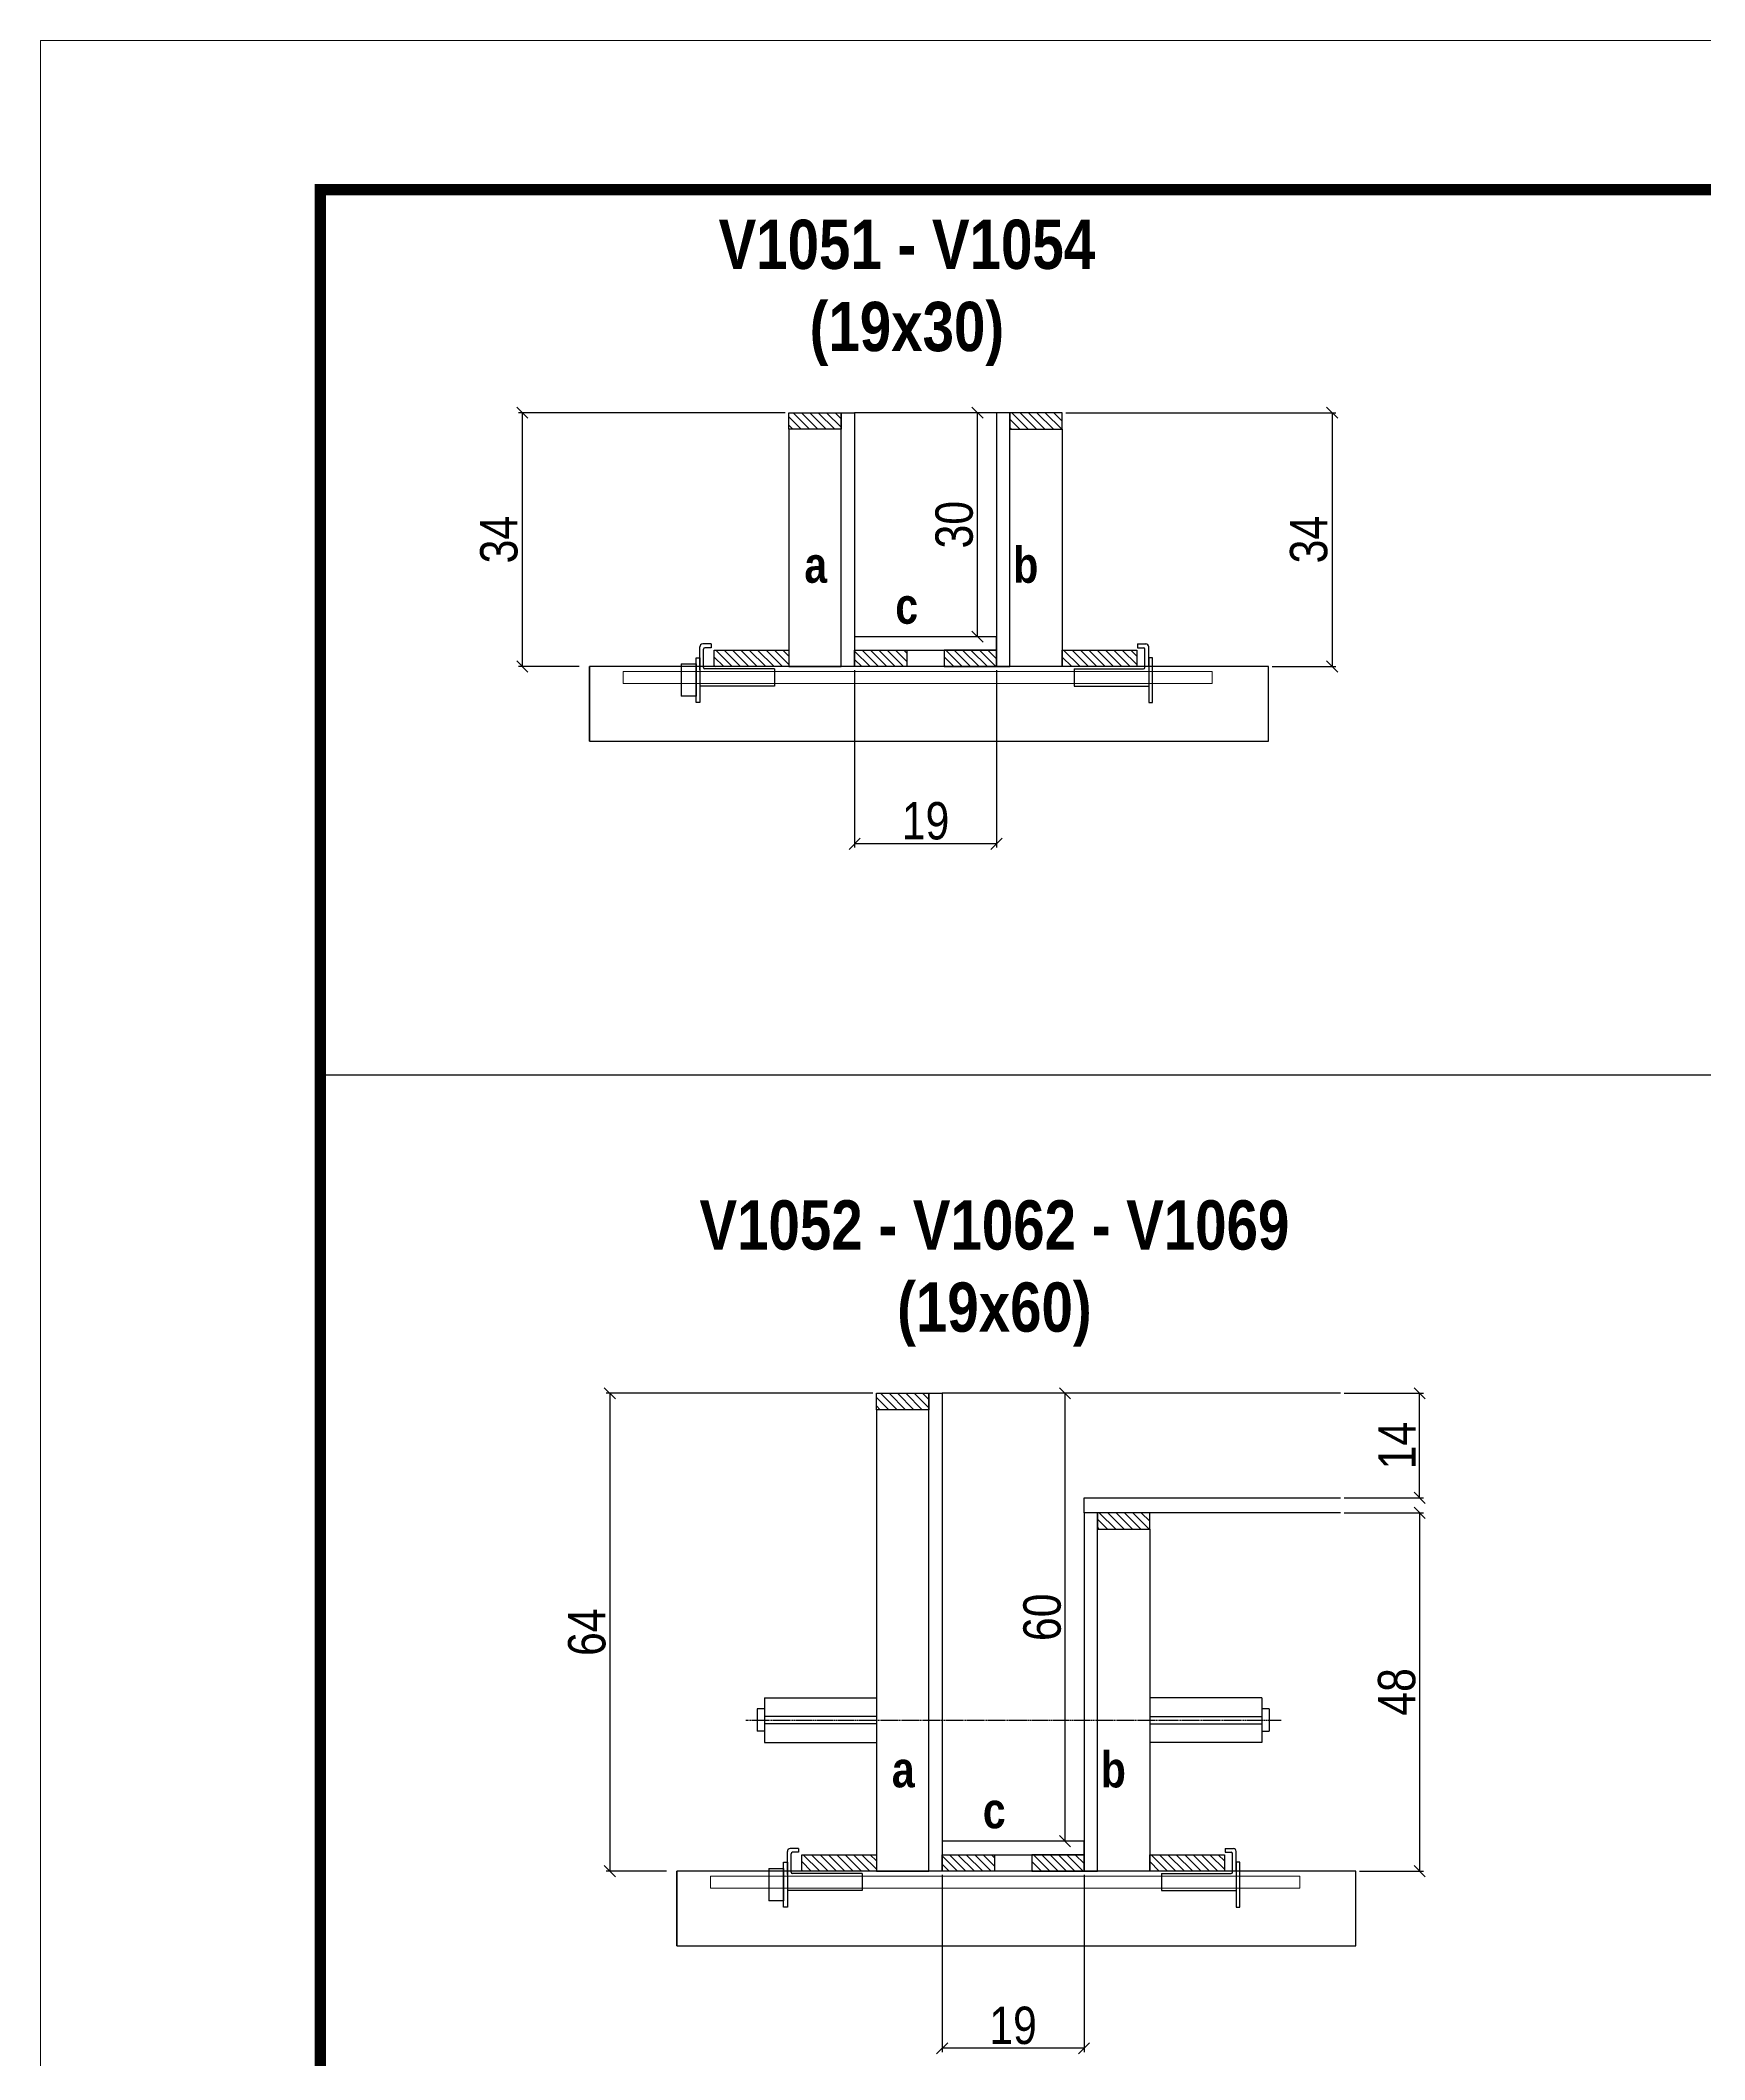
# Model space of a CAD drawing. Extents: x 3309 to 9563, y -2522 to 14608.
# Drawn here: x 3309 to 3755, y 6027 to 6568 of the extents above; entities that cross this region are included whole.
import ezdxf

# ---------------------------------------------------------------- set-up
doc = ezdxf.new("R2010")
doc.units = 0
doc.linetypes.add('DASHED', pattern=[0.75, 0.5, -0.25])
doc.linetypes.add('HIDDEN', pattern=[0.375, 0.25, -0.125])
for name, color, linetype in [('barrote', 251, 'Continuous'), ('COTA', 241, 'Continuous'), ('detalhes', 4, 'Continuous'), ('NOMENCLATURA', 7, 'Continuous'), ('Painéis', 200, 'Continuous'), ('presilha', 1, 'Continuous'), ('SARR_2.2x10', 60, 'Continuous'), ('SARR_2.2x7', 40, 'Continuous'), ('SARR_3.5x7', 81, 'Continuous'), ('TENSOR', 3, 'Continuous')]:
    doc.layers.add(name, color=color, linetype=linetype)
for name, color, linetype, lineweight in [('CONCRETO', 251, 'Continuous', 25), ('Folhas', 255, 'Continuous', 9), ('SARRAFO DE PRESSAO', 251, 'DASHED', 9), ('SCO-___-LAJ', 2, 'Continuous', 0)]:
    doc.layers.add(name, color=color, linetype=linetype, lineweight=lineweight)
doc.styles.add('COTA TECNICA 2X', font='techl___.ttf', dxfattribs={"height": 10})
doc.styles.add('TECNICA', font='techb___.ttf', dxfattribs={"height": 10})
doc.dimstyles.new('SECAO', dxfattribs={"dimscale": 0.333333, "dimtxt": 5, "dimasz": 9, "dimexe": 3, "dimexo": 3, "dimgap": 3, "dimtad": 1, "dimdec": 1, "dimlfac": 0.5, "dimzin": 12, "dimdsep": 46, "dimtxsty": 'COTA TECNICA 2X', "dimblk1": 'OBLIQUE', "dimblk2": 'OBLIQUE', "dimsah": 1, "dimcen": 0.9, "dimclrd": 4, "dimclre": 4, "dimclrt": 240, "dimadec": 1, "dimazin": 3, "dimtfac": 1, "dimtdec": 1, "dimtmove": 0, "dimatfit": 3, "dimfxl": 1, "dimtolj": 1, "dimtzin": 12, "dimarcsym": 0})
pattern_1 = [(135, (36763.051, -117112.0674), (-1.122532015, -1.122532015), [])]
pattern_2 = [(135, (36786.496, -117434.7549), (-1.122532015, -1.122532015), [])]

# ---------------------------------------------------------------- blocks, each defined once
blk = doc.blocks.new('9999999999')
at = {"layer": 'Folhas'}
blk.add_lwpolyline([(98138.98, 34190.21), (99623.98, 34190.21), (99623.98, 35240.21), (98138.98, 35240.21)], close=True, dxfattribs=at)
at = {"layer": 'Folhas', "color": 30, "const_width": 3}
blk.add_lwpolyline([(98213.98, 34230.21), (99583.98, 34230.21), (99583.98, 35200.21), (98213.98, 35200.21)], close=True, dxfattribs=at)
blk = doc.blocks.new('_Oblique')
at = {"color": 0, "linetype": 'ByBlock', "lineweight": -2}
blk.add_line((-0.5, -0.5), (0.5, 0.5), dxfattribs=at)
blk = doc.blocks.new('*D1010')
at = {"layer": 'COTA', "color": 4, "lineweight": -2, "transparency": 16777216}
for p, q in [((3527.51, 6399.1), (3527.51, 6351.63)), ((3565.51, 6399.1), (3565.51, 6351.63)), ((3565.51, 6352.63), (3527.51, 6352.63))]:
    blk.add_line(p, q, dxfattribs=at)
at = {"layer": 'Defpoints', "color": 0, "transparency": 16777216}
for p in [(3527.51, 6400.1), (3565.51, 6400.1), (3527.51, 6352.63)]:
    blk.add_point(p, dxfattribs=at)
at = {"layer": 'COTA', "color": 4, "lineweight": -2, "transparency": 16777216, "xscale": 3, "yscale": 3, "zscale": 3, "rotation": 180}
blk.add_blockref('_Oblique', (3527.51, 6352.63), dxfattribs=at)
at = {"layer": 'COTA', "color": 4, "lineweight": -2, "transparency": 16777216, "xscale": 3, "yscale": 3, "zscale": 3}
blk.add_blockref('_Oblique', (3565.51, 6352.63), dxfattribs=at)
at = {"layer": 'COTA', "color": 240, "transparency": 16777216, "insert": (3546.51, 6358.72), "char_height": 10, "attachment_point": 5, "style": 'COTA TECNICA 2X'}
blk.add_mtext('\\A1;19', dxfattribs=at)
blk = doc.blocks.new('PRESILHA METÁLICA 1')
at = {"layer": 'presilha'}
for p, q in [((7.5, 10.64), (7.5, 19.86)), ((12, 21), (8.64, 21)), ((9, 11.57), (9, 18.93)), ((12, 19.5), (9.57, 19.5)), ((12, 21), (12, 19.5)), ((0, 13), (6, 13)), ((0, 13), (0, 0)), ((6, 15.5), (7.5, 15.5)), ((6, -2.5), (6, 15.5)), ((6, 13), (6, 0)), ((7.5, 15.5), (7.5, -2.5)), ((37.5, 11), (9.57, 11)), ((37.5, 11), (37.5, 4.1)), ((6, 0), (0, 0)), ((37.5, 4.1), (7.5, 4.1)), ((7.5, -2.5), (6, -2.5))]:
    blk.add_line(p, q, dxfattribs=at)
for centre, radius, start, end in [((8.64, 19.86), 1.14, 90, 180), ((9.57, 18.93), 0.57, 90, 180), ((9.57, 11.57), 0.57, 180, 270)]:
    blk.add_arc(centre, radius, start, end, dxfattribs=at)
blk = doc.blocks.new('PRESILHA METÁLICA 2')
at = {"layer": 'presilha'}
for p, q in [((-5.25, 23.5), (-5.25, 22)), ((-5.25, 23.5), (-1.89, 23.5)), ((-5.25, 22), (-2.82, 22)), ((-2.25, 14.07), (-2.25, 21.43)), ((-0.75, 14.64), (-0.75, 22.36)), ((0.75, 18), (-0.75, 18)), ((-0.75, 18), (-0.75, 0)), ((0.75, 0), (0.75, 18)), ((-30.75, 13.5), (-30.75, 6.6)), ((-30.75, 13.5), (-2.82, 13.5)), ((-30.75, 6.6), (-0.75, 6.6)), ((-0.75, 0), (0.75, 0))]:
    blk.add_line(p, q, dxfattribs=at)
for centre, radius, start, end in [((-2.82, 21.43), 0.57, 0, 90), ((-1.89, 22.36), 1.14, 0, 90), ((-2.82, 14.07), 0.57, 270, 0)]:
    blk.add_arc(centre, radius, start, end, dxfattribs=at)
blk = doc.blocks.new('*D1011')
at = {"layer": 'COTA', "color": 4, "lineweight": -2, "transparency": 16777216}
for p, q in [((3508.91, 6468.1), (3437.47, 6468.1)), ((3438.47, 6468.1), (3438.47, 6400.1)), ((3453.7, 6400.1), (3437.47, 6400.1))]:
    blk.add_line(p, q, dxfattribs=at)
at = {"layer": 'Defpoints', "color": 0, "transparency": 16777216}
for p in [(3509.91, 6468.1), (3438.47, 6400.1), (3454.7, 6400.1)]:
    blk.add_point(p, dxfattribs=at)
at = {"layer": 'COTA', "color": 4, "lineweight": -2, "transparency": 16777216, "xscale": 3, "yscale": 3, "zscale": 3}
for p, rotation in [((3438.47, 6468.1), 90), ((3438.47, 6400.1), 270)]:
    blk.add_blockref('_Oblique', p, dxfattribs=dict(at, rotation=rotation))
at = {"layer": 'COTA', "color": 240, "transparency": 16777216, "insert": (3432.25, 6434.1), "char_height": 10, "attachment_point": 5, "rotation": 90, "style": 'COTA TECNICA 2X'}
blk.add_mtext('\\A1;34', dxfattribs=at)
blk = doc.blocks.new('*D1012')
at = {"layer": 'COTA', "color": 4, "lineweight": -2, "transparency": 16777216}
for p, q in [((3584.11, 6468.1), (3656.43, 6468.1)), ((3655.43, 6468.1), (3655.43, 6400.1)), ((3639.33, 6400.1), (3656.43, 6400.1))]:
    blk.add_line(p, q, dxfattribs=at)
at = {"layer": 'Defpoints', "color": 0, "transparency": 16777216}
for p in [(3583.11, 6468.1), (3638.33, 6400.1), (3655.43, 6400.1)]:
    blk.add_point(p, dxfattribs=at)
at = {"layer": 'COTA', "color": 4, "lineweight": -2, "transparency": 16777216, "xscale": 3, "yscale": 3, "zscale": 3}
for p, rotation in [((3655.43, 6468.1), 90), ((3655.43, 6400.1), 270)]:
    blk.add_blockref('_Oblique', p, dxfattribs=dict(at, rotation=rotation))
at = {"layer": 'COTA', "color": 240, "transparency": 16777216, "insert": (3649.21, 6434.1), "char_height": 10, "attachment_point": 5, "rotation": 90, "style": 'COTA TECNICA 2X'}
blk.add_mtext('\\A1;34', dxfattribs=at)
blk = doc.blocks.new('*D1013')
at = {"layer": 'COTA', "color": 4, "lineweight": -2, "transparency": 16777216}
for p, q in [((3564.51, 6468.1), (3559.44, 6468.1)), ((3560.44, 6408.1), (3560.44, 6468.1)), ((3564.51, 6408.1), (3559.44, 6408.1))]:
    blk.add_line(p, q, dxfattribs=at)
at = {"layer": 'Defpoints', "color": 0, "transparency": 16777216}
for p in [(3560.44, 6468.1), (3565.51, 6468.1), (3565.51, 6408.1)]:
    blk.add_point(p, dxfattribs=at)
at = {"layer": 'COTA', "color": 4, "lineweight": -2, "transparency": 16777216, "xscale": 3, "yscale": 3, "zscale": 3}
for p, rotation in [((3560.44, 6468.1), 90), ((3560.44, 6408.1), 270)]:
    blk.add_blockref('_Oblique', p, dxfattribs=dict(at, rotation=rotation))
at = {"layer": 'COTA', "color": 240, "transparency": 16777216, "insert": (3554.22, 6438.1), "char_height": 10, "attachment_point": 5, "rotation": 90, "style": 'COTA TECNICA 2X'}
blk.add_mtext('\\A1;30', dxfattribs=at)
blk = doc.blocks.new('*D1034')
at = {"layer": 'COTA', "color": 4, "lineweight": -2, "transparency": 16777216}
for p, q in [((3550.96, 6076.41), (3550.96, 6028.94)), ((3588.96, 6076.41), (3588.96, 6028.94)), ((3588.96, 6029.94), (3550.96, 6029.94))]:
    blk.add_line(p, q, dxfattribs=at)
at = {"layer": 'Defpoints', "color": 0, "transparency": 16777216}
for p in [(3550.96, 6077.41), (3588.96, 6077.41), (3550.96, 6029.94)]:
    blk.add_point(p, dxfattribs=at)
at = {"layer": 'COTA', "color": 4, "lineweight": -2, "transparency": 16777216, "xscale": 3, "yscale": 3, "zscale": 3, "rotation": 180}
blk.add_blockref('_Oblique', (3550.96, 6029.94), dxfattribs=at)
at = {"layer": 'COTA', "color": 4, "lineweight": -2, "transparency": 16777216, "xscale": 3, "yscale": 3, "zscale": 3}
blk.add_blockref('_Oblique', (3588.96, 6029.94), dxfattribs=at)
at = {"layer": 'COTA', "color": 240, "transparency": 16777216, "insert": (3569.96, 6036.03), "char_height": 10, "attachment_point": 5, "style": 'COTA TECNICA 2X'}
blk.add_mtext('\\A1;19', dxfattribs=at)
blk = doc.blocks.new('*D1035')
at = {"layer": 'COTA', "color": 4, "lineweight": -2, "transparency": 16777216}
for p, q in [((3532.36, 6205.41), (3460.91, 6205.41)), ((3461.91, 6205.41), (3461.91, 6077.41)), ((3477.14, 6077.41), (3460.91, 6077.41))]:
    blk.add_line(p, q, dxfattribs=at)
at = {"layer": 'Defpoints', "color": 0, "transparency": 16777216}
for p in [(3533.36, 6205.41), (3461.91, 6077.41), (3478.14, 6077.41)]:
    blk.add_point(p, dxfattribs=at)
at = {"layer": 'COTA', "color": 4, "lineweight": -2, "transparency": 16777216, "xscale": 3, "yscale": 3, "zscale": 3}
for p, rotation in [((3461.91, 6205.41), 90), ((3461.91, 6077.41), 270)]:
    blk.add_blockref('_Oblique', p, dxfattribs=dict(at, rotation=rotation))
at = {"layer": 'COTA', "color": 240, "transparency": 16777216, "insert": (3455.81, 6141.41), "char_height": 10, "attachment_point": 5, "rotation": 90, "style": 'COTA TECNICA 2X'}
blk.add_mtext('\\A1;64', dxfattribs=at)
blk = doc.blocks.new('*D1036')
at = {"layer": 'COTA', "color": 4, "lineweight": -2, "transparency": 16777216}
for p, q in [((3658.66, 6173.41), (3679.88, 6173.41)), ((3678.88, 6173.41), (3678.88, 6077.41)), ((3662.77, 6077.41), (3679.88, 6077.41))]:
    blk.add_line(p, q, dxfattribs=at)
at = {"layer": 'Defpoints', "color": 0, "transparency": 16777216}
for p in [(3657.66, 6173.41), (3661.77, 6077.41), (3678.88, 6077.41)]:
    blk.add_point(p, dxfattribs=at)
at = {"layer": 'COTA', "color": 4, "lineweight": -2, "transparency": 16777216, "xscale": 3, "yscale": 3, "zscale": 3}
for p, rotation in [((3678.88, 6173.41), 90), ((3678.88, 6077.41), 270)]:
    blk.add_blockref('_Oblique', p, dxfattribs=dict(at, rotation=rotation))
at = {"layer": 'COTA', "color": 240, "transparency": 16777216, "insert": (3672.78, 6125.41), "char_height": 10, "attachment_point": 5, "rotation": 90, "style": 'COTA TECNICA 2X'}
blk.add_mtext('\\A1;48', dxfattribs=at)
blk = doc.blocks.new('*D1037')
at = {"layer": 'COTA', "color": 4, "lineweight": -2, "transparency": 16777216}
for p, q in [((3587.96, 6205.41), (3582.88, 6205.41)), ((3583.88, 6085.41), (3583.88, 6205.41)), ((3587.96, 6085.41), (3582.88, 6085.41))]:
    blk.add_line(p, q, dxfattribs=at)
at = {"layer": 'Defpoints', "color": 0, "transparency": 16777216}
for p in [(3583.88, 6205.41), (3588.96, 6205.41), (3588.96, 6085.41)]:
    blk.add_point(p, dxfattribs=at)
at = {"layer": 'COTA', "color": 4, "lineweight": -2, "transparency": 16777216, "xscale": 3, "yscale": 3, "zscale": 3}
for p, rotation in [((3583.88, 6205.41), 90), ((3583.88, 6085.41), 270)]:
    blk.add_blockref('_Oblique', p, dxfattribs=dict(at, rotation=rotation))
at = {"layer": 'COTA', "color": 240, "transparency": 16777216, "insert": (3577.78, 6145.41), "char_height": 10, "attachment_point": 5, "rotation": 90, "style": 'COTA TECNICA 2X'}
blk.add_mtext('\\A1;60', dxfattribs=at)
blk = doc.blocks.new('*D1038')
at = {"layer": 'COTA', "color": 4, "lineweight": -2, "transparency": 16777216}
for p, q in [((3658.66, 6205.41), (3679.88, 6205.41)), ((3678.88, 6177.41), (3678.88, 6205.41)), ((3658.66, 6177.41), (3679.88, 6177.41))]:
    blk.add_line(p, q, dxfattribs=at)
at = {"layer": 'Defpoints', "color": 0, "transparency": 16777216}
for p in [(3657.66, 6205.41), (3678.88, 6205.41), (3657.66, 6177.41)]:
    blk.add_point(p, dxfattribs=at)
at = {"layer": 'COTA', "color": 4, "lineweight": -2, "transparency": 16777216, "xscale": 3, "yscale": 3, "zscale": 3}
for p, rotation in [((3678.88, 6205.41), 90), ((3678.88, 6177.41), 270)]:
    blk.add_blockref('_Oblique', p, dxfattribs=dict(at, rotation=rotation))
at = {"layer": 'COTA', "color": 240, "transparency": 16777216, "insert": (3672.8, 6191.41), "char_height": 10, "attachment_point": 5, "rotation": 90, "style": 'COTA TECNICA 2X'}
blk.add_mtext('\\A1;14', dxfattribs=at)

msp = doc.modelspace()

# ---------------------------------------------------------------- hatches: boundary and pattern name
at = {"layer": 'SARR_2.2x10'}
h = msp.add_hatch(dxfattribs=at)
h.set_pattern_fill('ANSI31', color=256, scale=0.5, angle=90)
h.set_pattern_definition([(135, (36683.451, -117112.0674), (-1.122532015, -1.122532015), [])])
h.paths.add_polyline_path([(3489.91, 6404.5), (3489.91, 6400.1), (3509.91, 6400.1), (3509.91, 6404.5)])
h = msp.add_hatch(dxfattribs=at)
h.set_pattern_fill('ANSI31', color=256, scale=0.5, angle=90)
h.set_pattern_definition([(135, (36776.651, -117112.0674), (-1.122532015, -1.122532015), [])])
h.paths.add_polyline_path([(3583.11, 6404.5), (3583.11, 6400.1), (3603.11, 6400.1), (3603.11, 6404.5)])
h = msp.add_hatch(dxfattribs=at)
h.set_pattern_fill('ANSI31', color=256, scale=0.5, angle=90)
h.set_pattern_definition([(135, (36706.896, -117434.7549), (-1.122532015, -1.122532015), [])])
h.paths.add_polyline_path([(3513.36, 6081.81), (3513.36, 6077.41), (3533.36, 6077.41), (3533.36, 6081.81)])
h = msp.add_hatch(dxfattribs=at)
h.set_pattern_fill('ANSI31', color=256, scale=0.5, angle=90)
h.set_pattern_definition([(135, (36800.096, -117434.7549), (-1.122532015, -1.122532015), [])])
h.paths.add_polyline_path([(3606.56, 6081.81), (3606.56, 6077.41), (3626.56, 6077.41), (3626.56, 6081.81)])
at = {"layer": 'SARR_2.2x7'}
h = msp.add_hatch(dxfattribs=at)
h.set_pattern_fill('ANSI31', color=256, scale=0.5, angle=90)
h.set_pattern_definition([(135, (36697.451, -117048.4674), (-1.122532015, -1.122532015), [])])
h.paths.add_polyline_path([(3523.91, 6468.1), (3523.91, 6463.7), (3509.91, 6463.7), (3509.91, 6468.1)])
h = msp.add_hatch(dxfattribs=at)
h.set_pattern_fill('ANSI31', color=256, scale=0.5, angle=90)
h.set_pattern_definition([(135, (36677.451, -117048.4674), (-1.122532015, -1.122532015), [])])
h.paths.add_polyline_path([(3569.11, 6468.1), (3569.11, 6463.7), (3583.11, 6463.7), (3583.11, 6468.1)])
h = msp.add_hatch(dxfattribs=at)
h.set_pattern_fill('ANSI31', color=256, scale=0.5, angle=90)
h.set_pattern_definition(pattern_1)
h.paths.add_polyline_path([(3541.51, 6400.1), (3541.51, 6404.5), (3527.51, 6404.5), (3527.51, 6400.1)])
h = msp.add_hatch(dxfattribs=at)
h.set_pattern_fill('ANSI31', color=256, scale=0.5, angle=90)
h.set_pattern_definition(pattern_1)
h.paths.add_polyline_path([(3551.51, 6404.5), (3551.51, 6400.1), (3565.51, 6400.1), (3565.51, 6404.5)])
h = msp.add_hatch(dxfattribs=at)
h.set_pattern_fill('ANSI31', color=256, scale=0.5, angle=90)
h.set_pattern_definition([(135, (36720.896, -117311.1549), (-1.122532015, -1.122532015), [])])
h.paths.add_polyline_path([(3547.36, 6205.41), (3547.36, 6201.01), (3533.36, 6201.01), (3533.36, 6205.41)])
h = msp.add_hatch(dxfattribs=at)
h.set_pattern_fill('ANSI31', color=256, scale=0.5, angle=90)
h.set_pattern_definition([(135, (36700.896, -117343.1549), (-1.122532015, -1.122532015), [])])
h.paths.add_polyline_path([(3592.56, 6173.41), (3592.56, 6169.01), (3606.56, 6169.01), (3606.56, 6173.41)])
h = msp.add_hatch(dxfattribs=at)
h.set_pattern_fill('ANSI31', color=256, scale=0.5, angle=90)
h.set_pattern_definition(pattern_2)
h.paths.add_polyline_path([(3564.96, 6077.41), (3564.96, 6081.81), (3550.96, 6081.81), (3550.96, 6077.41)])
h = msp.add_hatch(dxfattribs=at)
h.set_pattern_fill('ANSI31', color=256, scale=0.5, angle=90)
h.set_pattern_definition(pattern_2)
h.paths.add_polyline_path([(3574.96, 6081.81), (3574.96, 6077.41), (3588.96, 6077.41), (3588.96, 6081.81)])

# ---------------------------------------------------------------- linework, layer by layer
at = {"ltscale": 3}
for p, q in [((3503.36, 6123.87), (3503.36, 6111.87)), ((3503.36, 6123.87), (3533.36, 6123.87)), ((3636.56, 6123.87), (3606.56, 6123.87)), ((3636.56, 6123.87), (3636.56, 6111.87)), ((3501.36, 6120.87), (3501.36, 6114.87)), ((3503.36, 6120.87), (3501.36, 6120.87)), ((3533.36, 6118.87), (3503.36, 6118.87)), ((3606.56, 6118.87), (3636.56, 6118.87)), ((3638.56, 6120.87), (3636.56, 6120.87)), ((3638.56, 6120.87), (3638.56, 6114.87)), ((3503.36, 6114.87), (3501.36, 6114.87)), ((3533.36, 6116.87), (3503.36, 6116.87)), ((3606.56, 6116.87), (3636.56, 6116.87)), ((3636.56, 6114.87), (3638.56, 6114.87)), ((3503.36, 6111.87), (3533.36, 6111.87)), ((3636.56, 6111.87), (3606.56, 6111.87))]:
    msp.add_line(p, q, dxfattribs=at)
at = {"layer": 'barrote', "elevation": 0}
msp.add_lwpolyline([(3456.46, 6380.1), (3638.37, 6380.1), (3638.37, 6400.1), (3456.46, 6400.1)], close=True, dxfattribs=at)
at = {"layer": 'barrote'}
msp.add_lwpolyline([(3479.9, 6057.41), (3661.82, 6057.41), (3661.82, 6077.41), (3479.9, 6077.41)], close=True, dxfattribs=at)
at = {"layer": 'CONCRETO', "linetype": 'Continuous'}
for p, q in [((3565.51, 6468.1), (3527.51, 6468.1)), ((3657.66, 6205.41), (3550.96, 6205.41))]:
    msp.add_line(p, q, dxfattribs=at)
at = {"layer": 'COTA'}
msp.add_line((3384.37, 6290.69), (4754.37, 6290.69), dxfattribs=at)
at = {"layer": 'detalhes', "color": 250}
for p, q in [((3456.46, 6380.1, 0), (3456.46, 6400.1, 0)), ((3479.9, 6057.41), (3479.9, 6077.41))]:
    msp.add_line(p, q, dxfattribs=at)
at = {"layer": 'Painéis', "linetype": 'Continuous', "elevation": 0}
for points in [[(3523.91, 6400.1), (3523.91, 6468.1), (3527.51, 6468.1), (3527.51, 6400.1)], [(3569.11, 6400.1), (3569.11, 6468.1), (3565.51, 6468.1), (3565.51, 6400.1)], [(3565.51, 6408.1), (3527.51, 6408.1), (3527.51, 6404.5), (3565.51, 6404.5)]]:
    msp.add_lwpolyline(points, close=True, dxfattribs=at)
at = {"layer": 'Painéis', "linetype": 'Continuous'}
for points in [[(3547.36, 6077.41), (3547.36, 6205.41), (3550.96, 6205.41), (3550.96, 6077.41)], [(3592.56, 6077.41), (3592.56, 6173.41), (3588.96, 6173.41), (3588.96, 6077.41)], [(3588.96, 6085.41), (3550.96, 6085.41), (3550.96, 6081.81), (3588.96, 6081.81)]]:
    msp.add_lwpolyline(points, close=True, dxfattribs=at)
at = {"layer": 'Painéis', "linetype": 'Continuous', "elevation": 0}
msp.add_lwpolyline([(3657.66, 6173.41), (3588.96, 6173.41), (3588.96, 6177.41), (3657.66, 6177.41)], dxfattribs=at)
at = {"layer": 'SARR_2.2x10', "elevation": 0}
for points in [[(3489.91, 6404.5), (3509.91, 6404.5), (3509.91, 6400.1), (3489.91, 6400.1)], [(3583.11, 6404.5), (3603.11, 6404.5), (3603.11, 6400.1), (3583.11, 6400.1)]]:
    msp.add_lwpolyline(points, close=True, dxfattribs=at)
at = {"layer": 'SARR_2.2x10'}
for points in [[(3513.36, 6081.81), (3533.36, 6081.81), (3533.36, 6077.41), (3513.36, 6077.41)], [(3606.56, 6081.81), (3626.56, 6081.81), (3626.56, 6077.41), (3606.56, 6077.41)]]:
    msp.add_lwpolyline(points, close=True, dxfattribs=at)
at = {"layer": 'SARR_2.2x7', "elevation": 0}
for points in [[(3509.91, 6468.1), (3523.91, 6468.1), (3523.91, 6463.7), (3509.91, 6463.7)], [(3583.11, 6468.1), (3569.11, 6468.1), (3569.11, 6463.7), (3583.11, 6463.7)], [(3527.51, 6404.5), (3541.51, 6404.5), (3541.51, 6400.1), (3527.51, 6400.1)], [(3565.51, 6404.5), (3551.51, 6404.5), (3551.51, 6400.1), (3565.51, 6400.1)], [(3533.36, 6205.41), (3547.36, 6205.41), (3547.36, 6201.01), (3533.36, 6201.01)], [(3606.56, 6173.41), (3592.56, 6173.41), (3592.56, 6169.01), (3606.56, 6169.01)]]:
    msp.add_lwpolyline(points, close=True, dxfattribs=at)
at = {"layer": 'SARR_2.2x7'}
for points in [[(3550.96, 6081.81), (3564.96, 6081.81), (3564.96, 6077.41), (3550.96, 6077.41)], [(3588.96, 6081.81), (3574.96, 6081.81), (3574.96, 6077.41), (3588.96, 6077.41)]]:
    msp.add_lwpolyline(points, close=True, dxfattribs=at)
at = {"layer": 'SARR_3.5x7', "elevation": 0}
for points in [[(3523.91, 6463.7), (3509.91, 6463.7), (3509.91, 6400.1), (3523.91, 6400.1)], [(3569.11, 6463.7), (3583.11, 6463.7), (3583.11, 6400.1), (3569.11, 6400.1)]]:
    msp.add_lwpolyline(points, close=True, dxfattribs=at)
at = {"layer": 'SARR_3.5x7'}
for points in [[(3547.36, 6201.01), (3533.36, 6201.01), (3533.36, 6077.41), (3547.36, 6077.41)], [(3592.56, 6169.01), (3606.56, 6169.01), (3606.56, 6077.41), (3592.56, 6077.41)]]:
    msp.add_lwpolyline(points, close=True, dxfattribs=at)
at = {"layer": 'SCO-___-LAJ', "color": 1, "elevation": 0}
msp.add_lwpolyline([(3465.46, 6398.77), (3623.29, 6398.77), (3623.29, 6395.57), (3465.46, 6395.57)], close=True, dxfattribs=at)
at = {"layer": 'SCO-___-LAJ', "color": 1}
msp.add_lwpolyline([(3488.9, 6076.08), (3646.74, 6076.08), (3646.74, 6072.88), (3488.9, 6072.88)], close=True, dxfattribs=at)
at = {"layer": 'TENSOR', "linetype": 'HIDDEN', "ltscale": 0.5}
msp.add_line((3498.36, 6117.87), (3641.86, 6117.87), dxfattribs=at)

# ---------------------------------------------------------------- block references
at = {"layer": 'presilha', "xscale": 0.6666666666666666, "yscale": 0.6666666666666666, "zscale": 0.6666666666666666}
for name, p in [('PRESILHA METÁLICA 1', (3481.04, 6392.14, 0)), ('PRESILHA METÁLICA 2', (3606.79, 6390.47, 0)), ('PRESILHA METÁLICA 1', (3504.49, 6069.45)), ('PRESILHA METÁLICA 2', (3630.24, 6067.78))]:
    msp.add_blockref(name, p, dxfattribs=at)
at = {"layer": 'SARRAFO DE PRESSAO', "color": 6, "linetype": 'ByBlock'}
msp.add_blockref('9999999999', (-94829.61, -28672.37), dxfattribs=at)

# ---------------------------------------------------------------- texts
at = {"layer": 'detalhes', "style": 'TECNICA'}
for s, p in [('b', (3570.01, 6422.53, 0)), ('a', (3514.04, 6422.54, 0)), ('c', (3538.4, 6411.57, 0)), ('a', (3537.48, 6099.85)), ('b', (3593.46, 6099.84)), ('c', (3561.85, 6088.89))]:
    msp.add_text(s, height=9.6, dxfattribs=at).set_placement(p)
at = {"layer": 'NOMENCLATURA', "char_height": 13.2, "attachment_point": 2, "style": 'TECNICA'}
for s, insert in [('V1051 - V1054\\P(19x30)', (3541.51, 6519.8, 0)), ('V1052 - V1062 - V1069\\P(19x60)', (3564.96, 6257.11))]:
    msp.add_mtext_dynamic_manual_height_columns(s, width=300.2766, gutter_width=1, heights=[0], dxfattribs=dict(at, insert=insert))

# ---------------------------------------------------------------- dimensions: what is measured, and where the dimension line sits
at = {"layer": 'COTA'}
for base, p1, p2, picture, middle in [((3438.47, 6400.1, 0), (3509.91, 6468.1, 0), (3454.7, 6400.1, 0), '*D1011', (3432.25, 6434.1, 0)), ((3560.44, 6468.1), (3565.51, 6408.1), (3565.51, 6468.1), '*D1013', (3554.22, 6438.1)), ((3655.43, 6400.1, 0), (3583.11, 6468.1, 0), (3638.33, 6400.1, 0), '*D1012', (3649.21, 6434.1, 0)), ((3461.91, 6077.41, 0), (3533.36, 6205.41), (3478.14, 6077.41, 0), '*D1035', (3455.81, 6141.41, 0)), ((3583.88, 6205.41), (3588.96, 6085.41), (3588.96, 6205.41), '*D1037', (3577.78, 6145.41)), ((3678.88, 6205.41), (3657.66, 6177.41), (3657.66, 6205.41), '*D1038', (3672.8, 6191.41)), ((3678.88, 6077.41, 0), (3657.66, 6173.41), (3661.77, 6077.41, 0), '*D1036', (3672.78, 6125.41, 0))]:
    dim = msp.add_linear_dim(base=base, p1=p1, p2=p2, angle=90, dimstyle='SECAO', dxfattribs=at)
    dim.commit()
    dim.dimension.update_dxf_attribs({"geometry": picture, "text_midpoint": middle})
for base, p1, p2, picture, middle in [((3527.51, 6352.63, 0), (3565.51, 6400.1, 0), (3527.51, 6400.1, 0), '*D1010', (3546.51, 6352.63, 0)), ((3550.96, 6029.94), (3588.96, 6077.41), (3550.96, 6077.41), '*D1034', (3569.96, 6029.94))]:
    dim = msp.add_linear_dim(base=base, p1=p1, p2=p2, angle=180, dimstyle='SECAO', dxfattribs=at)
    dim.commit()
    dim.dimension.update_dxf_attribs({"geometry": picture, "text_midpoint": middle, "dimtype": 160})

doc.saveas('drawing.dxf')
